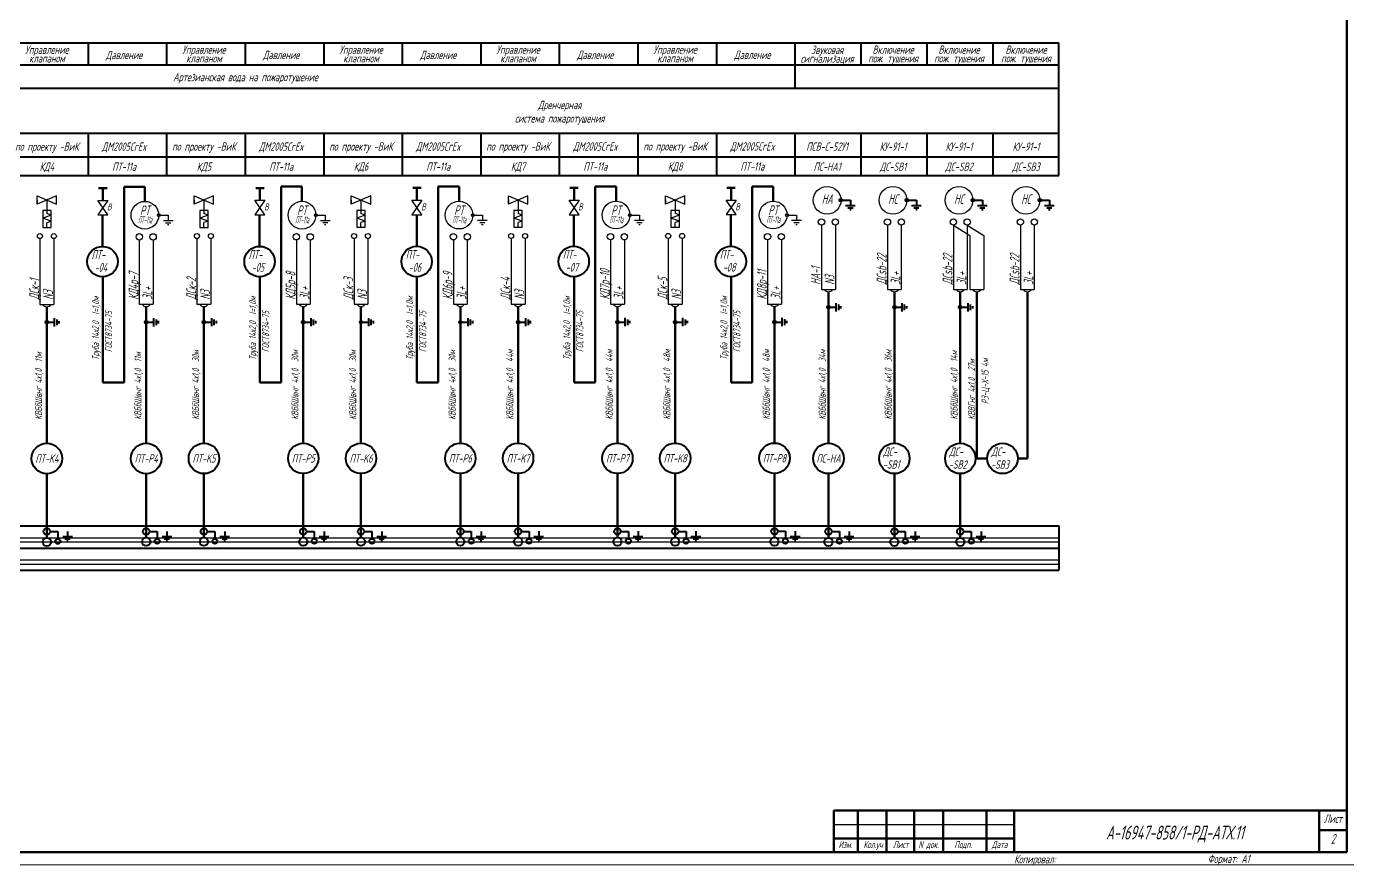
# Model space of a CAD drawing. Header units: millimetres. Extents: x -680 to 9204, y -4430 to 7779.
# Drawn here: x 3164.2 to 3640.7, y -2712.5 to -2409.6 of the extents above; entities that cross this region are included whole.
import ezdxf
from ezdxf.enums import TextEntityAlignment as Align

# ---------------------------------------------------------------- set-up
doc = ezdxf.new("R2010")
doc.units = ezdxf.units.MM
doc.layers.get('Defpoints').update_dxf_attribs({"color": 33})
for name, color, linetype, lineweight in [('text', 41, 'Continuous', 20), ('Арматура', 1, 'Continuous', 25), ('Датчики', 31, 'Continuous', 50), ('Земля', 233, 'Continuous', 40), ('Обводка', 6, 'Continuous', 25), ('Пн.кабель', 4, 'Continuous', 50), ('Таблица', 253, 'Continuous', 40), ('Текст_КИП', 2, 'Continuous', 25), ('Толст.рамка', 7, 'Continuous', 60), ('Тонк.рамка', 10, 'Continuous', 20), ('Щиты_пульты', 5, 'Continuous', 40), ('Эл.кабель', 2, 'Continuous', 50)]:
    doc.layers.add(name, color=color, linetype=linetype, lineweight=lineweight)
doc.layers.add('блок', color=7, linetype='Continuous')
doc.layers.add('ТЕКСТ', color=2, linetype='Continuous')
doc.styles.add('Simplex', font='simplex.shx', dxfattribs={"width": 0.7, "oblique": 15})

# ---------------------------------------------------------------- blocks, each defined once
blk = doc.blocks.new('Заземление')
for p, q in [((0, 0), (0, -1.99)), ((1.74, -1.99), (-1.77, -1.99)), ((0.92, -2.81), (-0.95, -2.81)), ((0.24, -3.5), (-0.27, -3.5))]:
    blk.add_line(p, q)
blk = doc.blocks.new('Вентиль горизонтальный')
at = {"layer": 'блок', "color": 0, "linetype": 'ByBlock', "lineweight": -3}
for p, q in [((8.7, 3), (0, -3)), ((0, 3), (8.7, -3)), ((0, -3), (0, 3)), ((8.7, -3), (8.7, 3))]:
    blk.add_line(p, q, dxfattribs=at)

msp = doc.modelspace()

# ---------------------------------------------------------------- linework, layer by layer
for p, q in [((3173.078, -2477.721), (3170.045, -2478.807)), ((3173.078, -2477.721), (3171.562, -2477.107)), ((3229.729, -2477.705), (3226.696, -2478.79)), ((3229.729, -2477.705), (3228.212, -2477.091)), ((3286.379, -2477.688), (3283.346, -2478.774)), ((3286.379, -2477.688), (3284.862, -2477.074)), ((3343.029, -2477.672), (3339.996, -2478.758)), ((3343.029, -2477.672), (3341.513, -2477.058)), ((3399.68, -2477.656), (3396.647, -2478.742)), ((3399.68, -2477.656), (3398.163, -2477.042)), ((3173.078, -2479.892), (3170.045, -2478.807)), ((3173.078, -2479.892), (3171.562, -2480.435)), ((3171.562, -2482.136), (3171.562, -2480.435)), ((3229.729, -2479.876), (3226.696, -2478.79)), ((3229.729, -2479.876), (3228.212, -2480.419)), ((3228.212, -2482.12), (3228.212, -2480.419)), ((3286.379, -2479.86), (3283.346, -2478.774)), ((3286.379, -2479.86), (3284.862, -2480.403)), ((3284.862, -2482.103), (3284.862, -2480.403)), ((3343.029, -2479.844), (3339.996, -2478.758)), ((3343.029, -2479.844), (3341.513, -2480.387)), ((3341.513, -2482.087), (3341.513, -2480.387)), ((3399.68, -2479.827), (3396.647, -2478.742)), ((3399.68, -2479.827), (3398.163, -2480.37)), ((3398.163, -2482.071), (3398.163, -2480.37)), ((3450.959, -2481.306), (3450.959, -2504.496)), ((3455.959, -2481.306), (3455.959, -2504.496)), ((3474.741, -2481.306), (3474.741, -2504.496)), ((3479.741, -2481.306), (3479.741, -2504.496)), ((3498.522, -2481.306), (3498.522, -2504.496)), ((3498.522, -2481.306), (3504.495, -2485.053)), ((3503.522, -2481.306), (3503.522, -2504.496)), ((3503.522, -2481.306), (3509.495, -2485.053)), ((3522.701, -2481.306), (3522.701, -2504.496)), ((3527.701, -2481.306), (3527.701, -2504.496)), ((3169.044, -2486.195), (3169.044, -2509.909)), ((3174.08, -2486.195), (3174.08, -2509.909)), ((3204.893, -2486.705), (3204.893, -2509.894)), ((3209.893, -2486.705), (3209.893, -2509.894)), ((3225.694, -2486.179), (3225.694, -2509.893)), ((3230.73, -2486.179), (3230.73, -2509.893)), ((3261.543, -2486.689), (3261.543, -2509.878)), ((3266.543, -2486.689), (3266.543, -2509.878)), ((3282.344, -2486.163), (3282.344, -2509.876)), ((3287.381, -2486.163), (3287.381, -2509.876)), ((3318.194, -2486.672), (3318.194, -2509.862)), ((3323.194, -2486.672), (3323.194, -2509.862)), ((3338.995, -2486.147), (3338.995, -2509.86)), ((3344.031, -2486.147), (3344.031, -2509.86)), ((3374.844, -2486.656), (3374.844, -2509.846)), ((3379.844, -2486.656), (3379.844, -2509.846)), ((3395.645, -2486.13), (3395.645, -2509.844)), ((3400.681, -2486.13), (3400.681, -2509.844)), ((3431.494, -2486.64), (3431.494, -2509.829)), ((3436.494, -2486.64), (3436.494, -2509.829)), ((3504.495, -2485.053), (3504.495, -2504.496)), ((3509.495, -2485.053), (3509.495, -2504.496)), ((3450.959, -2504.496), (3455.959, -2504.496)), ((3474.741, -2504.496), (3479.741, -2504.496)), ((3498.522, -2504.496), (3503.522, -2504.496)), ((3504.495, -2504.496), (3509.495, -2504.496)), ((3522.701, -2504.496), (3527.701, -2504.496)), ((3169.044, -2509.909), (3174.08, -2509.909)), ((3204.893, -2509.894), (3209.893, -2509.894)), ((3225.694, -2509.893), (3230.73, -2509.893)), ((3261.543, -2509.878), (3266.543, -2509.878)), ((3282.344, -2509.876), (3287.381, -2509.876)), ((3318.194, -2509.862), (3323.194, -2509.862)), ((3338.995, -2509.86), (3344.031, -2509.86)), ((3374.844, -2509.846), (3379.844, -2509.846)), ((3395.645, -2509.844), (3400.681, -2509.844)), ((3431.494, -2509.829), (3436.494, -2509.829))]:
    msp.add_line(p, q)
at = {"lineweight": 60}
for p, q in [((3640.415, -2692.654), (3455.415, -2692.654)), ((3455.415, -2692.654), (3455.415, -2707.654)), ((3464.09, -2692.654), (3464.09, -2707.654)), ((3474.45, -2692.654), (3474.45, -2707.654)), ((3484.398, -2692.654), (3484.398, -2707.654)), ((3494.851, -2692.654), (3494.851, -2707.654)), ((3510.415, -2692.654), (3510.415, -2707.654)), ((3520.415, -2692.654), (3520.415, -2707.654)), ((3630.415, -2692.654), (3630.415, -2707.654)), ((3630.415, -2699.654), (3640.415, -2699.654)), ((3455.415, -2702.654), (3520.415, -2702.654)), ((3640.415, -2707.654), (3455.415, -2707.654))]:
    msp.add_line(p, q, dxfattribs=at)
for points in [[(3173.078, -2476.07), (3170.045, -2476.07), (3170.045, -2482.136), (3173.078, -2482.136)], [(3229.729, -2476.053), (3226.696, -2476.053), (3226.696, -2482.12), (3229.729, -2482.12)], [(3286.379, -2476.037), (3283.346, -2476.037), (3283.346, -2482.103), (3286.379, -2482.103)], [(3343.029, -2476.021), (3339.996, -2476.021), (3339.996, -2482.087), (3343.029, -2482.087)], [(3399.68, -2476.005), (3396.647, -2476.005), (3396.647, -2482.071), (3399.68, -2482.071)]]:
    msp.add_lwpolyline(points, close=True)
at = {"lineweight": -3}
for centre in [(3450.959, -2480.159), (3455.959, -2480.159), (3474.741, -2480.159), (3479.741, -2480.159), (3498.522, -2480.159), (3503.522, -2480.159), (3522.701, -2480.159), (3527.701, -2480.159)]:
    msp.add_circle(centre, 1.147, dxfattribs=at)
for centre, radius in [((3169.044, -2485.287), 0.909), ((3174.08, -2485.287), 0.909), ((3204.893, -2485.536), 1.147), ((3209.893, -2485.558), 1.147), ((3225.694, -2485.27), 0.909), ((3230.73, -2485.27), 0.909), ((3261.543, -2485.52), 1.147), ((3266.543, -2485.542), 1.147), ((3282.344, -2485.254), 0.909), ((3287.381, -2485.254), 0.909), ((3318.194, -2485.504), 1.147), ((3323.194, -2485.525), 1.147), ((3338.995, -2485.238), 0.909), ((3344.031, -2485.238), 0.909), ((3374.844, -2485.488), 1.147), ((3379.844, -2485.509), 1.147), ((3395.645, -2485.222), 0.909), ((3400.681, -2485.222), 0.909), ((3431.494, -2485.471), 1.147), ((3436.494, -2485.493), 1.147)]:
    msp.add_circle(centre, radius)
for centre in [(3453.459, -2503.646), (3477.241, -2503.646), (3501.022, -2503.646), (3506.995, -2503.646), (3525.201, -2503.646), (3171.562, -2509.059), (3207.393, -2509.045), (3228.212, -2509.043), (3264.043, -2509.028), (3284.862, -2509.027), (3320.694, -2509.012), (3341.513, -2509.01), (3377.344, -2508.996), (3398.163, -2508.994), (3433.994, -2508.98)]:
    msp.add_arc(centre, 1.689, 210.20685, 329.79315)
at = {"layer": 'Defpoints', "ltscale": 0.3}
for p, q in [((3212.412, -2477.736), (3215.345, -2477.736)), ((3269.062, -2477.719), (3271.996, -2477.719)), ((3325.713, -2477.703), (3328.646, -2477.703)), ((3382.363, -2477.687), (3385.296, -2477.687)), ((3439.014, -2477.671), (3441.947, -2477.671))]:
    msp.add_line(p, q, dxfattribs=at)
at = {"layer": 'Defpoints'}
for p, q in [((2746.245, -2594.145), (3536.612, -2594.145)), ((2746.245, -2595.645), (3536.612, -2595.645)), ((2746.245, -2602.145), (3536.612, -2602.145)), ((2746.245, -2603.645), (3536.612, -2603.645))]:
    msp.add_line(p, q, dxfattribs=at)
for centre in [(3211.914, -2477.736), (3268.564, -2477.719), (3325.215, -2477.703), (3381.865, -2477.687), (3438.516, -2477.671)]:
    msp.add_circle(centre, 0.5, dxfattribs=at)
at = {"layer": 'Арматура'}
for p, q in [((3168.062, -2473.779), (3168.062, -2470.779)), ((3175.062, -2470.779), (3168.062, -2473.779)), ((3168.062, -2470.779), (3175.062, -2473.779)), ((3168.062, -2472.279), (3168.062, -2473.779)), ((3171.562, -2472.279), (3171.562, -2477.107)), ((3175.062, -2473.779), (3175.062, -2470.779)), ((3224.712, -2473.762), (3224.712, -2470.762)), ((3231.712, -2470.762), (3224.712, -2473.762)), ((3224.712, -2470.762), (3231.712, -2473.762)), ((3224.712, -2472.262), (3224.712, -2473.762)), ((3228.212, -2472.262), (3228.212, -2477.091)), ((3231.712, -2473.762), (3231.712, -2470.762)), ((3281.362, -2473.746), (3281.362, -2470.746)), ((3288.362, -2470.746), (3281.362, -2473.746)), ((3281.362, -2470.746), (3288.362, -2473.746)), ((3281.362, -2472.246), (3281.362, -2473.746)), ((3284.862, -2472.246), (3284.862, -2477.074)), ((3288.362, -2473.746), (3288.362, -2470.746)), ((3338.013, -2473.73), (3338.013, -2470.73)), ((3345.013, -2470.73), (3338.013, -2473.73)), ((3338.013, -2470.73), (3345.013, -2473.73)), ((3338.013, -2472.23), (3338.013, -2473.73)), ((3341.513, -2472.23), (3341.513, -2477.058)), ((3345.013, -2473.73), (3345.013, -2470.73)), ((3394.663, -2473.714), (3394.663, -2470.714)), ((3401.663, -2470.714), (3394.663, -2473.714)), ((3394.663, -2470.714), (3401.663, -2473.714)), ((3394.663, -2472.214), (3394.663, -2473.714)), ((3398.163, -2472.214), (3398.163, -2477.042)), ((3401.663, -2473.714), (3401.663, -2470.714))]:
    msp.add_line(p, q, dxfattribs=at)
at = {"layer": 'Датчики', "lineweight": 30}
for centre in [(3452.98, -2472.337), (3476.762, -2472.337), (3500.543, -2472.337), (3524.722, -2472.337), (3206.914, -2477.736), (3263.564, -2477.719), (3320.215, -2477.703), (3376.865, -2477.687), (3433.516, -2477.671)]:
    msp.add_circle(centre, 5, dxfattribs=at)
at = {"layer": 'Земля', "ltscale": 0.3}
for p, q in [((3458.478, -2472.337), (3461.412, -2472.337)), ((3482.26, -2472.337), (3485.193, -2472.337)), ((3506.041, -2472.337), (3508.974, -2472.337)), ((3530.22, -2472.337), (3533.153, -2472.337))]:
    msp.add_line(p, q, dxfattribs=at)
at = {"layer": 'Земля'}
for p, q in [((3453.966, -2510.96), (3456.259, -2510.96)), ((3453.966, -2510.96), (3456.259, -2510.96)), ((3456.259, -2512.441), (3456.259, -2509.479)), ((3456.259, -2512.441), (3456.259, -2509.479)), ((3457.175, -2511.951), (3457.175, -2509.968)), ((3457.175, -2512.04), (3457.175, -2510.056)), ((3457.938, -2511.405), (3457.938, -2510.515)), ((3457.938, -2511.405), (3457.938, -2510.515)), ((3477.741, -2510.96), (3480.034, -2510.96)), ((3477.741, -2510.96), (3480.034, -2510.96)), ((3480.034, -2512.441), (3480.034, -2509.479)), ((3480.034, -2512.441), (3480.034, -2509.479)), ((3480.95, -2511.951), (3480.95, -2509.968)), ((3480.95, -2512.04), (3480.95, -2510.056)), ((3481.713, -2511.405), (3481.713, -2510.515)), ((3481.713, -2511.405), (3481.713, -2510.515)), ((3501.522, -2510.96), (3503.815, -2510.96)), ((3501.522, -2510.96), (3503.815, -2510.96)), ((3503.815, -2512.441), (3503.815, -2509.479)), ((3503.815, -2512.441), (3503.815, -2509.479)), ((3504.732, -2511.951), (3504.732, -2509.968)), ((3504.732, -2512.04), (3504.732, -2510.056)), ((3505.495, -2511.405), (3505.495, -2510.515)), ((3505.495, -2511.405), (3505.495, -2510.515)), ((3174.355, -2517.854), (3174.355, -2514.892)), ((3174.355, -2517.854), (3174.355, -2514.892)), ((3175.271, -2517.365), (3175.271, -2515.381)), ((3175.271, -2517.453), (3175.271, -2515.469)), ((3176.034, -2516.818), (3176.034, -2515.928)), ((3176.034, -2516.818), (3176.034, -2515.928)), ((3210.186, -2517.839), (3210.186, -2514.877)), ((3210.186, -2517.839), (3210.186, -2514.877)), ((3211.103, -2517.35), (3211.103, -2515.366)), ((3211.103, -2517.438), (3211.103, -2515.455)), ((3211.866, -2516.803), (3211.866, -2515.913)), ((3211.866, -2516.803), (3211.866, -2515.913)), ((3231.005, -2517.837), (3231.005, -2514.876)), ((3231.005, -2517.837), (3231.005, -2514.876)), ((3231.922, -2517.348), (3231.922, -2515.365)), ((3231.922, -2517.437), (3231.922, -2515.453)), ((3232.685, -2516.802), (3232.685, -2515.911)), ((3232.685, -2516.802), (3232.685, -2515.911)), ((3266.836, -2517.823), (3266.836, -2514.861)), ((3266.836, -2517.823), (3266.836, -2514.861)), ((3267.753, -2517.334), (3267.753, -2515.35)), ((3267.753, -2517.422), (3267.753, -2515.439)), ((3268.516, -2516.787), (3268.516, -2515.897)), ((3268.516, -2516.787), (3268.516, -2515.897)), ((3287.655, -2517.821), (3287.655, -2514.859)), ((3287.655, -2517.821), (3287.655, -2514.859)), ((3288.572, -2517.332), (3288.572, -2515.349)), ((3288.572, -2517.42), (3288.572, -2515.437)), ((3289.335, -2516.785), (3289.335, -2515.895)), ((3289.335, -2516.785), (3289.335, -2515.895)), ((3323.487, -2517.807), (3323.487, -2514.845)), ((3323.487, -2517.807), (3323.487, -2514.845)), ((3324.403, -2517.317), (3324.403, -2515.334)), ((3324.403, -2517.406), (3324.403, -2515.422)), ((3325.166, -2516.771), (3325.166, -2515.881)), ((3325.166, -2516.771), (3325.166, -2515.881)), ((3344.306, -2517.805), (3344.306, -2514.843)), ((3344.306, -2517.805), (3344.306, -2514.843)), ((3345.222, -2517.316), (3345.222, -2515.332)), ((3345.222, -2517.404), (3345.222, -2515.421)), ((3345.985, -2516.769), (3345.985, -2515.879)), ((3345.985, -2516.769), (3345.985, -2515.879)), ((3380.137, -2517.79), (3380.137, -2514.829)), ((3380.137, -2517.79), (3380.137, -2514.829)), ((3381.054, -2517.301), (3381.054, -2515.318)), ((3381.054, -2517.39), (3381.054, -2515.406)), ((3381.817, -2516.755), (3381.817, -2515.864)), ((3381.817, -2516.755), (3381.817, -2515.864)), ((3400.956, -2517.789), (3400.956, -2514.827)), ((3400.956, -2517.789), (3400.956, -2514.827)), ((3401.873, -2517.3), (3401.873, -2515.316)), ((3401.873, -2517.388), (3401.873, -2515.404)), ((3402.636, -2516.753), (3402.636, -2515.863)), ((3402.636, -2516.753), (3402.636, -2515.863)), ((3436.787, -2517.774), (3436.787, -2514.812)), ((3436.787, -2517.774), (3436.787, -2514.812)), ((3437.704, -2517.285), (3437.704, -2515.301)), ((3437.704, -2517.373), (3437.704, -2515.39)), ((3438.467, -2516.738), (3438.467, -2515.848)), ((3438.467, -2516.738), (3438.467, -2515.848)), ((3172.062, -2516.373), (3174.355, -2516.373)), ((3172.062, -2516.373), (3174.355, -2516.373)), ((3207.893, -2516.358), (3210.186, -2516.358)), ((3207.893, -2516.358), (3210.186, -2516.358)), ((3228.712, -2516.357), (3231.005, -2516.357)), ((3228.712, -2516.357), (3231.005, -2516.357)), ((3264.543, -2516.342), (3266.836, -2516.342)), ((3264.543, -2516.342), (3266.836, -2516.342)), ((3285.362, -2516.34), (3287.655, -2516.34)), ((3285.362, -2516.34), (3287.655, -2516.34)), ((3321.194, -2516.326), (3323.487, -2516.326)), ((3321.194, -2516.326), (3323.487, -2516.326)), ((3342.013, -2516.324), (3344.306, -2516.324)), ((3342.013, -2516.324), (3344.306, -2516.324)), ((3377.844, -2516.309), (3380.137, -2516.309)), ((3377.844, -2516.309), (3380.137, -2516.309)), ((3398.663, -2516.308), (3400.956, -2516.308)), ((3398.663, -2516.308), (3400.956, -2516.308)), ((3434.494, -2516.293), (3436.787, -2516.293)), ((3434.494, -2516.293), (3436.787, -2516.293)), ((3172.733, -2591.909), (3175.51, -2591.909)), ((3175.51, -2591.909), (3175.51, -2594.549)), ((3208.564, -2591.895), (3211.341, -2591.895)), ((3211.341, -2591.895), (3211.341, -2594.534)), ((3229.383, -2591.893), (3232.16, -2591.893)), ((3232.16, -2591.893), (3232.16, -2594.533)), ((3265.214, -2591.879), (3267.991, -2591.879)), ((3267.991, -2591.879), (3267.991, -2594.518)), ((3286.033, -2591.877), (3288.81, -2591.877)), ((3288.81, -2591.877), (3288.81, -2594.516)), ((3321.865, -2591.862), (3324.642, -2591.862)), ((3324.642, -2591.862), (3324.642, -2594.502)), ((3342.684, -2591.861), (3345.461, -2591.861)), ((3345.461, -2591.861), (3345.461, -2594.5)), ((3378.515, -2591.846), (3381.292, -2591.846)), ((3381.292, -2591.846), (3381.292, -2594.486)), ((3399.334, -2591.844), (3402.111, -2591.844)), ((3402.111, -2591.844), (3402.111, -2594.484)), ((3435.165, -2591.83), (3437.942, -2591.83)), ((3437.942, -2591.83), (3437.942, -2594.469)), ((3454.63, -2591.894), (3457.407, -2591.894)), ((3457.407, -2591.894), (3457.407, -2594.533)), ((3478.411, -2591.894), (3481.189, -2591.894)), ((3481.189, -2591.894), (3481.189, -2594.533)), ((3502.193, -2591.894), (3504.97, -2591.894)), ((3504.97, -2591.894), (3504.97, -2594.533))]:
    msp.add_line(p, q, dxfattribs=at)
for centre, radius in [((3457.98, -2472.337), 0.5), ((3481.762, -2472.337), 0.5), ((3505.543, -2472.337), 0.5), ((3529.722, -2472.337), 0.5), ((3453.466, -2510.96), 0.5), ((3453.466, -2510.96), 0.5), ((3477.241, -2510.96), 0.5), ((3477.241, -2510.96), 0.5), ((3501.022, -2510.96), 0.5), ((3501.022, -2510.96), 0.5), ((3171.562, -2516.373), 0.5), ((3171.562, -2516.373), 0.5), ((3207.393, -2516.358), 0.5), ((3207.393, -2516.358), 0.5), ((3228.212, -2516.357), 0.5), ((3228.212, -2516.357), 0.5), ((3264.043, -2516.342), 0.5), ((3264.043, -2516.342), 0.5), ((3284.862, -2516.34), 0.5), ((3284.862, -2516.34), 0.5), ((3320.694, -2516.326), 0.5), ((3320.694, -2516.326), 0.5), ((3341.513, -2516.324), 0.5), ((3341.513, -2516.324), 0.5), ((3377.344, -2516.309), 0.5), ((3377.344, -2516.309), 0.5), ((3398.163, -2516.308), 0.5), ((3398.163, -2516.308), 0.5), ((3433.994, -2516.293), 0.5), ((3433.994, -2516.293), 0.5), ((3171.562, -2591.909), 1.171), ((3207.393, -2591.895), 1.171), ((3228.212, -2591.893), 1.171), ((3264.043, -2591.879), 1.171), ((3284.862, -2591.877), 1.171), ((3320.694, -2591.862), 1.171), ((3341.513, -2591.861), 1.171), ((3377.344, -2591.846), 1.171), ((3398.163, -2591.844), 1.171), ((3433.994, -2591.83), 1.171), ((3453.459, -2591.894), 1.171), ((3477.241, -2591.894), 1.171), ((3501.022, -2591.894), 1.171), ((3175.51, -2595.458), 0.909), ((3211.341, -2595.443), 0.909), ((3232.16, -2595.441), 0.909), ((3267.991, -2595.427), 0.909), ((3288.81, -2595.425), 0.909), ((3324.642, -2595.411), 0.909), ((3345.461, -2595.409), 0.909), ((3381.292, -2595.394), 0.909), ((3402.111, -2595.393), 0.909), ((3437.942, -2595.378), 0.909), ((3457.407, -2595.442), 0.909), ((3481.189, -2595.442), 0.909), ((3504.97, -2595.442), 0.909)]:
    msp.add_circle(centre, radius, dxfattribs=at)
at = {"layer": 'Обводка', "color": 155}
msp.add_line((3455.415, -2697.654), (3520.415, -2697.654), dxfattribs=at)
at = {"layer": 'Пн.кабель'}
for p, q in [((3191.745, -2472.371), (3191.745, -2467.933)), ((3206.914, -2467.428), (3199.387, -2467.428)), ((3199.387, -2467.428), (3199.387, -2538.167)), ((3206.914, -2472.736), (3206.914, -2467.428)), ((3248.396, -2472.354), (3248.396, -2467.917)), ((3263.564, -2467.412), (3256.037, -2467.412)), ((3256.037, -2467.412), (3256.037, -2538.15)), ((3263.564, -2472.719), (3263.564, -2467.412)), ((3305.046, -2472.338), (3305.046, -2467.901)), ((3320.215, -2467.396), (3312.687, -2467.396)), ((3312.687, -2467.396), (3312.687, -2538.134)), ((3320.215, -2472.703), (3320.215, -2467.396)), ((3361.696, -2472.322), (3361.696, -2467.884)), ((3376.865, -2467.38), (3369.338, -2467.38)), ((3369.338, -2467.38), (3369.338, -2538.118)), ((3376.865, -2472.687), (3376.865, -2467.38)), ((3418.347, -2472.306), (3418.347, -2467.868)), ((3433.516, -2467.363), (3425.988, -2467.363)), ((3425.988, -2467.363), (3425.988, -2538.102)), ((3433.516, -2472.671), (3433.516, -2467.363)), ((3191.641, -2488.98), (3191.641, -2477.592)), ((3248.291, -2488.964), (3248.291, -2477.576)), ((3304.941, -2488.948), (3304.941, -2477.56)), ((3361.592, -2488.931), (3361.592, -2477.544)), ((3418.242, -2488.915), (3418.242, -2477.527)), ((3191.745, -2538.167), (3191.745, -2499.979)), ((3248.396, -2538.15), (3248.396, -2499.963)), ((3305.046, -2538.134), (3305.046, -2499.947)), ((3361.696, -2538.118), (3361.696, -2499.93)), ((3418.347, -2538.102), (3418.347, -2499.914)), ((3199.387, -2538.167), (3191.745, -2538.167)), ((3256.037, -2538.15), (3248.396, -2538.15)), ((3312.687, -2538.134), (3305.046, -2538.134)), ((3369.338, -2538.118), (3361.696, -2538.118)), ((3425.988, -2538.102), (3418.347, -2538.102))]:
    msp.add_line(p, q, dxfattribs=at)
at = {"layer": 'Пн.кабель', "lineweight": 40}
for centre in [(3191.641, -2494.48), (3248.291, -2494.464), (3304.941, -2494.448), (3361.592, -2494.431), (3418.242, -2494.415)]:
    msp.add_circle(centre, 5.5, dxfattribs=at)
at = {"layer": 'Таблица'}
for p, q in [((2715.547, -2415.537), (3536.613, -2415.525)), ((3186.562, -2423.448), (3186.562, -2415.53)), ((3214.887, -2423.448), (3214.887, -2415.53)), ((3243.212, -2423.448), (3243.212, -2415.529)), ((3271.537, -2423.448), (3271.537, -2415.529)), ((3299.862, -2423.448), (3299.862, -2415.529)), ((3328.188, -2423.448), (3328.188, -2415.528)), ((3356.513, -2423.448), (3356.513, -2415.528)), ((3384.838, -2423.448), (3384.838, -2415.527)), ((3413.163, -2423.448), (3413.163, -2415.527)), ((3441.488, -2431.838), (3441.488, -2415.527)), ((3465.269, -2423.448), (3465.269, -2415.526)), ((3489.05, -2423.448), (3489.05, -2415.526)), ((3512.832, -2423.448), (3512.832, -2415.526)), ((3536.613, -2463.426), (3536.613, -2415.525)), ((2761.684, -2423.448), (3536.613, -2423.448)), ((2761.684, -2431.838), (3536.613, -2431.838)), ((2761.684, -2448.17), (3536.613, -2448.17)), ((3186.562, -2463.426), (3186.562, -2448.17)), ((3214.887, -2463.426), (3214.887, -2448.17)), ((3243.212, -2463.426), (3243.212, -2448.17)), ((3271.537, -2463.426), (3271.537, -2448.17)), ((3299.862, -2463.426), (3299.862, -2448.17)), ((3328.188, -2463.426), (3328.188, -2448.17)), ((3356.513, -2463.426), (3356.513, -2448.17)), ((3384.838, -2463.426), (3384.838, -2448.17)), ((3413.163, -2463.426), (3413.163, -2448.17)), ((3441.488, -2463.426), (3441.488, -2448.17)), ((3465.269, -2463.426), (3465.269, -2448.17)), ((3489.05, -2463.426), (3489.05, -2448.17)), ((3512.832, -2463.426), (3512.832, -2448.17)), ((2761.684, -2456.692), (3536.613, -2456.692)), ((2715.547, -2463.426), (3536.613, -2463.426))]:
    msp.add_line(p, q, dxfattribs=at)
for centre in [(3171.562, -2595.626), (3207.393, -2595.612), (3228.212, -2595.61), (3264.043, -2595.595), (3284.862, -2595.594), (3320.694, -2595.579), (3341.513, -2595.577), (3377.344, -2595.563), (3398.163, -2595.561), (3433.994, -2595.547), (3453.459, -2595.626), (3477.241, -2595.626), (3501.022, -2595.626)]:
    msp.add_circle(centre, 1.5, dxfattribs=at)
at = {"layer": 'Толст.рамка'}
for p, q in [((3640.415, -2123.151), (3640.415, -2707.654)), ((3191.745, -2467.933), (3190.24, -2467.933)), ((3190.745, -2467.933), (3192.745, -2467.933)), ((3191.745, -2467.933), (3193.251, -2467.933)), ((3248.396, -2467.917), (3246.89, -2467.917)), ((3247.396, -2467.917), (3249.396, -2467.917)), ((3248.396, -2467.917), (3249.901, -2467.917)), ((3305.046, -2467.901), (3303.541, -2467.901)), ((3304.046, -2467.901), (3306.046, -2467.901)), ((3305.046, -2467.901), (3306.551, -2467.901)), ((3361.696, -2467.884), (3360.191, -2467.884)), ((3360.696, -2467.884), (3362.696, -2467.884)), ((3361.696, -2467.884), (3363.202, -2467.884)), ((3418.347, -2467.868), (3416.842, -2467.868)), ((3417.347, -2467.868), (3419.347, -2467.868)), ((3418.347, -2467.868), (3419.852, -2467.868)), ((3589.877, -2707.654), (2707.235, -2707.654))]:
    msp.add_line(p, q, dxfattribs=at)
at = {"layer": 'Тонк.рамка'}
msp.add_line((2687.235, -2712.151), (3645.415, -2712.151), dxfattribs=at)
at = {"layer": 'Щиты_пульты'}
for p, q in [((2715.547, -2589.851), (3536.613, -2589.851)), ((3536.613, -2589.851), (3536.612, -2597.851)), ((2715.547, -2597.851), (3536.612, -2597.851)), ((3536.613, -2597.851), (3536.612, -2605.851)), ((2715.547, -2605.851), (3536.612, -2605.851))]:
    msp.add_line(p, q, dxfattribs=at)
at = {"layer": 'Эл.кабель'}
for p, q in [((3453.459, -2505.335), (3453.459, -2560.012)), ((3477.241, -2505.335), (3477.241, -2560.012)), ((3501.022, -2505.335), (3501.022, -2560.012)), ((3506.995, -2505.335), (3506.995, -2565.513)), ((3525.201, -2505.335), (3525.201, -2565.513)), ((3171.562, -2510.748), (3171.562, -2560.032)), ((3207.393, -2510.734), (3207.393, -2560.018)), ((3228.212, -2510.732), (3228.212, -2560.016)), ((3264.043, -2510.717), (3264.043, -2560.001)), ((3284.862, -2510.716), (3284.862, -2560)), ((3320.694, -2510.701), (3320.694, -2559.985)), ((3341.513, -2510.699), (3341.513, -2559.983)), ((3377.344, -2510.685), (3377.344, -2559.969)), ((3398.163, -2510.683), (3398.163, -2559.967)), ((3433.994, -2510.669), (3433.994, -2559.953)), ((3506.995, -2565.513), (3510.756, -2565.513)), ((3521.756, -2565.513), (3525.201, -2565.513)), ((3171.562, -2571.032), (3171.562, -2594.126)), ((3207.393, -2571.018), (3207.393, -2594.112)), ((3228.212, -2571.016), (3228.212, -2594.11)), ((3264.043, -2571.001), (3264.043, -2594.095)), ((3284.862, -2571), (3284.862, -2594.094)), ((3320.694, -2570.985), (3320.694, -2594.079)), ((3341.513, -2570.983), (3341.513, -2594.077)), ((3377.344, -2570.969), (3377.344, -2594.063)), ((3398.163, -2570.967), (3398.163, -2594.061)), ((3433.994, -2570.953), (3433.994, -2594.047)), ((3453.459, -2571.012), (3453.459, -2594.126)), ((3477.241, -2571.012), (3477.241, -2594.126)), ((3501.022, -2571.012), (3501.022, -2594.126))]:
    msp.add_line(p, q, dxfattribs=at)
at = {"layer": 'Эл.кабель', "lineweight": 40}
for centre in [(3171.562, -2565.532), (3207.393, -2565.518), (3228.212, -2565.516), (3264.043, -2565.501), (3284.862, -2565.5), (3320.694, -2565.485), (3341.513, -2565.483), (3377.344, -2565.469), (3398.163, -2565.467), (3433.994, -2565.453), (3453.459, -2565.513), (3477.241, -2565.513), (3501.022, -2565.513), (3516.256, -2565.513)]:
    msp.add_circle(centre, 5.5, dxfattribs=at)

# ---------------------------------------------------------------- block references
at = {"layer": 'Defpoints'}
for p in [(3215.345, -2477.736), (3271.996, -2477.719), (3328.646, -2477.703), (3385.296, -2477.687), (3441.947, -2477.671)]:
    msp.add_blockref('Заземление', p, dxfattribs=at)
at = {"layer": 'Арматура', "xscale": -0.599999999999909, "yscale": 0.599999999999909, "zscale": 0.6000000000000001, "rotation": 270}
for p in [(3191.745, -2477.592), (3248.396, -2477.576), (3305.046, -2477.56), (3361.696, -2477.544), (3418.347, -2477.527)]:
    msp.add_blockref('Вентиль горизонтальный', p, dxfattribs=at)
at = {"layer": 'Земля'}
for p in [(3461.412, -2472.337), (3485.193, -2472.337), (3508.974, -2472.337), (3533.153, -2472.337), (3179.04, -2591.88), (3214.871, -2591.865), (3235.691, -2591.863), (3271.522, -2591.849), (3292.341, -2591.847), (3328.172, -2591.833), (3348.991, -2591.831), (3384.823, -2591.816), (3405.642, -2591.815), (3441.473, -2591.8), (3460.938, -2591.864), (3484.719, -2591.864), (3508.5, -2591.864)]:
    msp.add_blockref('Заземление', p, dxfattribs=at)

# ---------------------------------------------------------------- texts
at = {"style": 'Simplex', "oblique": 15, "width": 0.6}
for s, height, p in [('В', 2.5, (3193.276, -2476.009)), ('В', 2.5, (3249.926, -2475.993)), ('В', 2.5, (3306.576, -2475.977)), ('В', 2.5, (3363.227, -2475.961)), ('В', 2.5, (3419.877, -2475.944)), ('ПТ-', 3.2, (3187.683, -2493.536)), ('ПТ-', 3.2, (3244.333, -2493.519)), ('ПТ-', 3.2, (3300.984, -2493.503)), ('ПТ-', 3.2, (3357.634, -2493.487)), ('ПТ-', 3.2, (3414.285, -2493.471)), ('-04', 3.2, (3188.758, -2498.182)), ('-05', 3.2, (3245.409, -2498.165)), ('-06', 3.2, (3302.059, -2498.149)), ('-07', 3.2, (3358.709, -2498.133)), ('-08', 3.2, (3415.36, -2498.117)), ('ДС-', 3, (3473.283, -2564.568)), ('ДС-', 3, (3497.064, -2564.568)), ('ДС-', 3, (3512.299, -2564.568)), ('-SВ1', 3, (3473.043, -2569.214)), ('-SВ2', 3, (3496.824, -2569.214)), ('-SВ3', 3, (3512.058, -2569.214))]:
    msp.add_text(s, height=height, dxfattribs=at).set_placement(p)
at = {"lineweight": -3, "style": 'Simplex', "oblique": 15, "width": 0.6}
for s, p in [('ДСsb-22', (3474.406, -2502.836)), ('ДСsb-22', (3498.187, -2502.836)), ('ДСsb-22', (3522.367, -2502.836)), ('КД7p-10', (3374.509, -2508.186)), ('КД8p-11', (3431.16, -2508.169)), ('HA-1', (3450.625, -2502.836)), ('ДСк-1', (3168.745, -2508.249)), ('КД4p-7', (3204.558, -2508.234)), ('ДСк-2', (3225.396, -2508.233)), ('КД5p-8', (3261.209, -2508.218)), ('ДСк-3', (3282.046, -2508.216)), ('КД6p-9', (3317.859, -2508.202)), ('ДСк-4', (3338.696, -2508.2)), ('ДСк-5', (3395.347, -2508.184)), ('N3', (3455.625, -2502.836)), ('3L+', (3479.406, -2502.836)), ('3L+', (3503.187, -2502.836)), ('3L+', (3527.367, -2502.836)), ('N3', (3173.745, -2508.249)), ('3L+', (3209.558, -2508.234)), ('N3', (3230.396, -2508.233)), ('3L+', (3266.209, -2508.218)), ('N3', (3287.046, -2508.216)), ('3L+', (3322.859, -2508.202)), ('N3', (3343.696, -2508.2)), ('3L+', (3379.509, -2508.186)), ('N3', (3400.347, -2508.184)), ('3L+', (3436.16, -2508.169))]:
    msp.add_text(s, height=3.5, rotation=90, dxfattribs=at).set_placement(p)
at = {"style": 'Simplex', "oblique": 15, "width": 0.6}
for s, p in [('Труба 14х2,0  l=1,0м', (3190.376, -2530.066)), ('Труба 14х2,0  l=1,0м', (3247.027, -2530.05)), ('Труба 14х2,0  l=1,0м', (3303.677, -2530.034)), ('Труба 14х2,0  l=1,0м', (3360.327, -2530.018)), ('Труба 14х2,0  l=1,0м', (3416.978, -2530.001)), ('ГОСТ8734-75', (3195.097, -2527.193)), ('ГОСТ8734-75', (3251.747, -2527.177)), ('ГОСТ8734-75', (3308.397, -2527.161)), ('ГОСТ8734-75', (3365.048, -2527.144)), ('ГОСТ8734-75', (3421.698, -2527.128))]:
    msp.add_text(s, height=2.5, rotation=90, dxfattribs=at).set_placement(p)
for s, p in [('ПТ-K4', (3171.562, -2565.532)), ('ПТ-P4', (3207.393, -2565.518)), ('ПТ-K5', (3228.212, -2565.516)), ('ПТ-P5', (3264.043, -2565.501)), ('ПТ-K6', (3284.862, -2565.5)), ('ПТ-P6', (3320.694, -2565.485)), ('ПТ-K7', (3341.513, -2565.483)), ('ПТ-P7', (3377.344, -2565.469)), ('ПТ-K8', (3398.163, -2565.467)), ('ПТ-P8', (3433.994, -2565.453)), ('ПС-НА', (3453.459, -2565.513))]:
    msp.add_text(s, height=3, dxfattribs=at).set_placement(p, align=Align.MIDDLE)
at = {"layer": 'text', "color": 1, "style": 'Simplex', "oblique": 15, "width": 0.6}
for s, p in [('КВБбШвнг 4х1,0  44м', (3339.773, -2551.544)), ('КВБбШвнг 4х1,0  44м', (3375.604, -2551.529)), ('КВБбШвнг 4х1,0  48м', (3396.424, -2551.527)), ('КВБбШвнг 4х1,0  48м', (3432.255, -2551.513)), ('КВБбШвнг 4х1,0  34м', (3452.468, -2551.521)), ('КВБбШвнг 4х1,0  36м', (3476.25, -2551.521)), ('КВБбШвнг 4х1,0  11м', (3169.822, -2551.592)), ('КВБбШвнг 4х1,0  11м', (3205.653, -2551.578)), ('КВБбШвнг 4х1,0  30м', (3226.473, -2551.576)), ('КВБбШвнг 4х1,0  30м', (3262.304, -2551.562)), ('КВБбШвнг 4х1,0  30м', (3283.123, -2551.56)), ('КВБбШвнг 4х1,0  30м', (3318.954, -2551.545)), ('КВБбШвнг 4х1,0  14м', (3500.031, -2551.521))]:
    msp.add_text(s, height=2.5, rotation=90, dxfattribs=at).set_placement(p)
at = {"layer": 'text', "color": 3, "style": 'Simplex', "oblique": 15, "width": 0.6}
msp.add_text('КВВГнг 4х1,0  27м', height=2.5, rotation=90, dxfattribs=at).set_placement((3506.345, -2551.559))
at = {"layer": 'ТЕКСТ', "style": 'Simplex', "oblique": 15, "width": 0.6}
msp.add_text('РЗ-Ц-Х-15 4м', height=2.5, rotation=90, dxfattribs=at).set_placement((3511.206, -2545.931))
at = {"layer": 'Текст_КИП', "style": 'Simplex', "oblique": 15, "width": 0.6}
for s, height, p in [('Управление', 3, (3171.562, -2419.49)), ('клапаном', 3, (3171.562, -2422.615)), ('Управление', 3, (3228.212, -2419.474)), ('клапаном', 3, (3228.212, -2422.598)), ('Управление', 3, (3284.862, -2419.458)), ('клапаном', 3, (3284.862, -2422.582)), ('Управление', 3, (3341.513, -2419.441)), ('клапаном', 3, (3341.513, -2422.566)), ('Управление', 3, (3398.163, -2419.425)), ('клапаном', 3, (3398.163, -2422.55)), ('сигнализация', 3, (3452.98, -2422.673)), ('Звуковая', 3, (3452.98, -2419.548)), ('пож. тушения', 3, (3476.762, -2422.596)), ('Включение', 3, (3476.762, -2419.472)), ('пож. тушения', 3, (3500.543, -2422.596)), ('Включение', 3, (3500.543, -2419.472)), ('пож. тушения', 3, (3524.722, -2422.596)), ('Включение', 3, (3524.722, -2419.472)), ('Артезианская вода на пожаротушение', 3, (3243.212, -2429.372)), ('Дренчерная', 3, (3356.513, -2439.432)), ('система пожаротушения', 3, (3356.513, -2444.289)), ('по проекту -ВиК', 3, (3171.562, -2454.442)), ('по проекту -ВиК', 3, (3228.212, -2454.426)), ('по проекту -ВиК', 3, (3284.862, -2454.41)), ('по проекту -ВиК', 3, (3341.513, -2454.393)), ('по проекту -ВиК', 3, (3398.163, -2454.377)), ('ПСВ-С-52У1', 3, (3452.98, -2454.464)), ('КУ-91-1', 3, (3476.762, -2454.464)), ('КУ-91-1', 3, (3500.543, -2454.464)), ('КУ-91-1', 3, (3524.722, -2454.464)), ('КД4', 3, (3171.562, -2461.688)), ('КД5', 3, (3228.212, -2461.672)), ('КД6', 3, (3284.862, -2461.656)), ('КД7', 3, (3341.513, -2461.639)), ('КД8', 3, (3398.163, -2461.623)), ('ПС-НА1', 3, (3452.98, -2461.71)), ('ДС-SВ1', 3, (3476.762, -2461.71)), ('ДС-SВ2', 3, (3500.543, -2461.71)), ('ДС-SВ3', 3, (3524.722, -2461.71)), ('Лист', 3, (3635.438, -2697.083)), ('2', 3.5, (3635.438, -2704.553))]:
    msp.add_text(s, height=height, dxfattribs=at).set_placement(p, align=Align.CENTER)
at = {"layer": 'Текст_КИП', "color": 6, "style": 'Simplex', "oblique": 15, "width": 0.6}
for s, p in [('Давление', (3199.412, -2421.398)), ('Давление', (3256.062, -2421.381)), ('Давление', (3312.713, -2421.365)), ('Давление', (3369.363, -2421.349)), ('Давление', (3426.014, -2421.333)), ('ДМ2005СгEx', (3199.412, -2454.469)), ('ДМ2005СгEx', (3256.062, -2454.453)), ('ДМ2005СгEx', (3312.713, -2454.437)), ('ДМ2005СгEx', (3369.363, -2454.421)), ('ДМ2005СгEx', (3426.014, -2454.404)), ('ПТ-11а', (3199.412, -2461.715)), ('ПТ-11а', (3256.062, -2461.699)), ('ПТ-11а', (3312.713, -2461.683)), ('ПТ-11а', (3369.363, -2461.667)), ('ПТ-11а', (3426.014, -2461.65))]:
    msp.add_text(s, height=3, dxfattribs=at).set_placement(p, align=Align.CENTER)
at = {"layer": 'Текст_КИП', "lineweight": 30, "style": 'Simplex', "oblique": 15, "width": 0.6}
for s, p in [('HA', (3452.98, -2473.665)), ('HC', (3476.762, -2473.665)), ('HC', (3500.543, -2473.665)), ('HC', (3524.722, -2473.665)), ('PT', (3206.914, -2477.736)), ('PT', (3263.564, -2477.719)), ('PT', (3320.215, -2477.703)), ('PT', (3376.865, -2477.687)), ('PT', (3433.516, -2477.671))]:
    msp.add_text(s, height=3.5, dxfattribs=at).set_placement(p, align=Align.CENTER)
at = {"layer": 'Текст_КИП', "color": 4, "style": 'Simplex', "oblique": 15, "width": 0.4}
for p in [(3206.964, -2480.65), (3263.615, -2480.634), (3320.265, -2480.618), (3376.915, -2480.602), (3433.566, -2480.585)]:
    msp.add_text('ПТ-11а', height=2.5, dxfattribs=at).set_placement(p, align=Align.CENTER)
at = {"layer": 'Текст_КИП', "style": 'Simplex', "oblique": 15, "width": 0.6}
msp.add_text('А-16947-858/1-РД-АТХ.11', height=5, dxfattribs=at).set_placement((3553.536, -2703.074))
at = {"layer": 'Текст_КИП', "color": 3, "style": 'Simplex', "oblique": 15, "width": 0.6}
for s, p in [('Изм.', (3459.558, -2706.15)), ('Кол.уч', (3469.558, -2706.15)), ('Лист', (3479.558, -2706.15)), ('N док.', (3489.558, -2706.15)), ('Подп.', (3502.058, -2706.15)), ('Дата', (3515.21, -2706.15))]:
    msp.add_text(s, height=2.5, dxfattribs=at).set_placement(p, align=Align.CENTER)
for s, p in [('Копировал:', (3520.415, -2711.667)), ('Формат: А1', (3590.275, -2711.539))]:
    msp.add_text(s, height=3, dxfattribs=at).set_placement(p)

doc.saveas('drawing.dxf')
